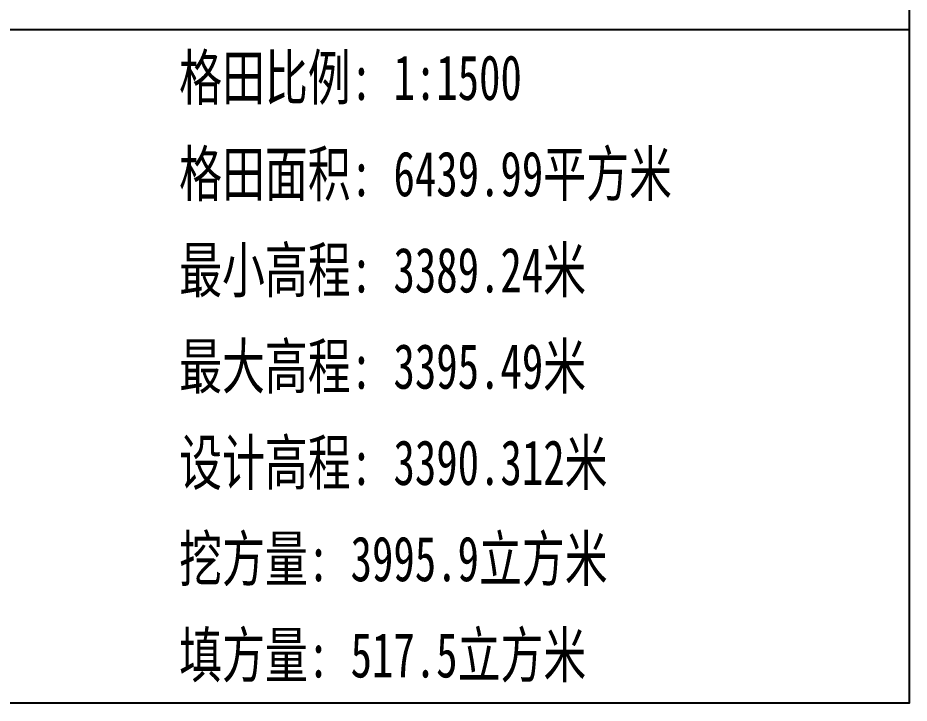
# Model space of a CAD drawing. Extents: x 4283 to 40403, y 1134 to 1764.
# Drawn here: x 22459.5 to 22538.8, y 1512.2 to 1573.2 of the extents above; entities that cross this region are included whole.
import ezdxf
from ezdxf.enums import TextEntityAlignment as Align

# ---------------------------------------------------------------- set-up
doc = ezdxf.new("R2010")
doc.units = 0
doc.layers.add('tdz_土方计算图', color=7, linetype='Continuous')
doc.styles.add('GLand', font='')
doc.styles.get('GLand').set_extended_font_data('FangSong_GB2312')

msp = doc.modelspace()

# ---------------------------------------------------------------- linework, layer by layer
at = {"layer": 'tdz_土方计算图', "linetype": 'Continuous'}
msp.add_lwpolyline([(22408.831, 1672.164), (22538.831, 1672.164), (22538.831, 1512.164), (22408.831, 1512.164)], close=True, dxfattribs=at)
msp.add_lwpolyline([(22408.831, 1572.164), (22538.831, 1572.164)], dxfattribs=at)

# ---------------------------------------------------------------- texts
at = {"layer": 'tdz_土方计算图', "linetype": 'Continuous', "style": 'GLand', "width": 0.7}
for s, p in [('格田比例: 1:1500', (22473.831, 1567.878)), ('格田面积: 6439.99平方米', (22473.831, 1559.307)), ('最小高程: 3389.24米', (22473.831, 1550.736)), ('最大高程: 3395.49米', (22473.831, 1542.165)), ('设计高程: 3390.312米', (22473.831, 1533.594)), ('挖方量: 3995.9立方米', (22473.831, 1525.023)), ('填方量: 517.5立方米', (22473.831, 1516.452))]:
    msp.add_text(s, height=4, dxfattribs=at).set_placement(p, align=Align.MIDDLE_LEFT)

doc.saveas('drawing.dxf')
